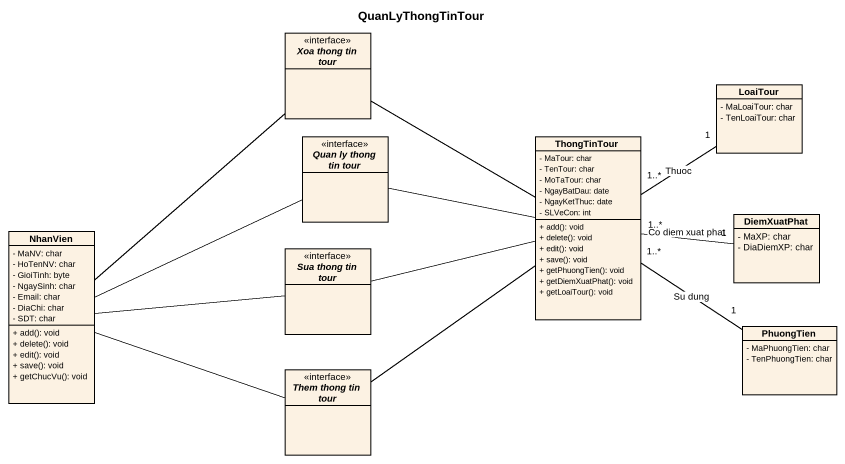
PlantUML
@startuml
title QuanLyThongTinTour
hide circle
hide empty members
skinparam classAttributeIconSize 0
interface "Xoa thong tin tour" as Xoa_thong_tin_tour
class LoaiTour {
  - MaLoaiTour: char
  - TenLoaiTour: char
}
interface "Quan ly thong tin tour" as Quan_ly_thong_tin_tour
class ThongTinTour {
  - MaTour: char
  - TenTour: char
  - MoTaTour: char
  - NgayBatDau: date
  - NgayKetThuc: date
  - SLVeCon: int
  + add(): void
  + delete(): void
  + edit(): void
  + save(): void
  + getPhuongTien(): void
  + getDiemXuatPhat(): void
  + getLoaiTour(): void
}
class NhanVien {
  - MaNV: char
  - HoTenNV: char
  - GioiTinh: byte
  - NgaySinh: char
  - Email: char
  - DiaChi: char
  - SDT: char
  + add(): void
  + delete(): void
  + edit(): void
  + save(): void
  + getChucVu(): void
}
class DiemXuatPhat {
  - MaXP: char
  - DiaDiemXP: char
}
interface "Sua thong tin tour" as Sua_thong_tin_tour
class PhuongTien {
  - MaPhuongTien: char
  - TenPhuongTien: char
}
interface "Them thong tin tour" as Them_thong_tin_tour
Xoa_thong_tin_tour -right- ThongTinTour
Quan_ly_thong_tin_tour -right- ThongTinTour
ThongTinTour "1..*" -up- "1" LoaiTour : Thuoc
NhanVien -up- Xoa_thong_tin_tour
NhanVien -right- Quan_ly_thong_tin_tour
NhanVien -right- Sua_thong_tin_tour
NhanVien -right- Them_thong_tin_tour
DiemXuatPhat "1" -left- "1..*" ThongTinTour : Co diem xuat phat
Sua_thong_tin_tour -right- ThongTinTour
PhuongTien "1" -up- "1..*" ThongTinTour : Su dung
Them_thong_tin_tour -up- ThongTinTour
@enduml
